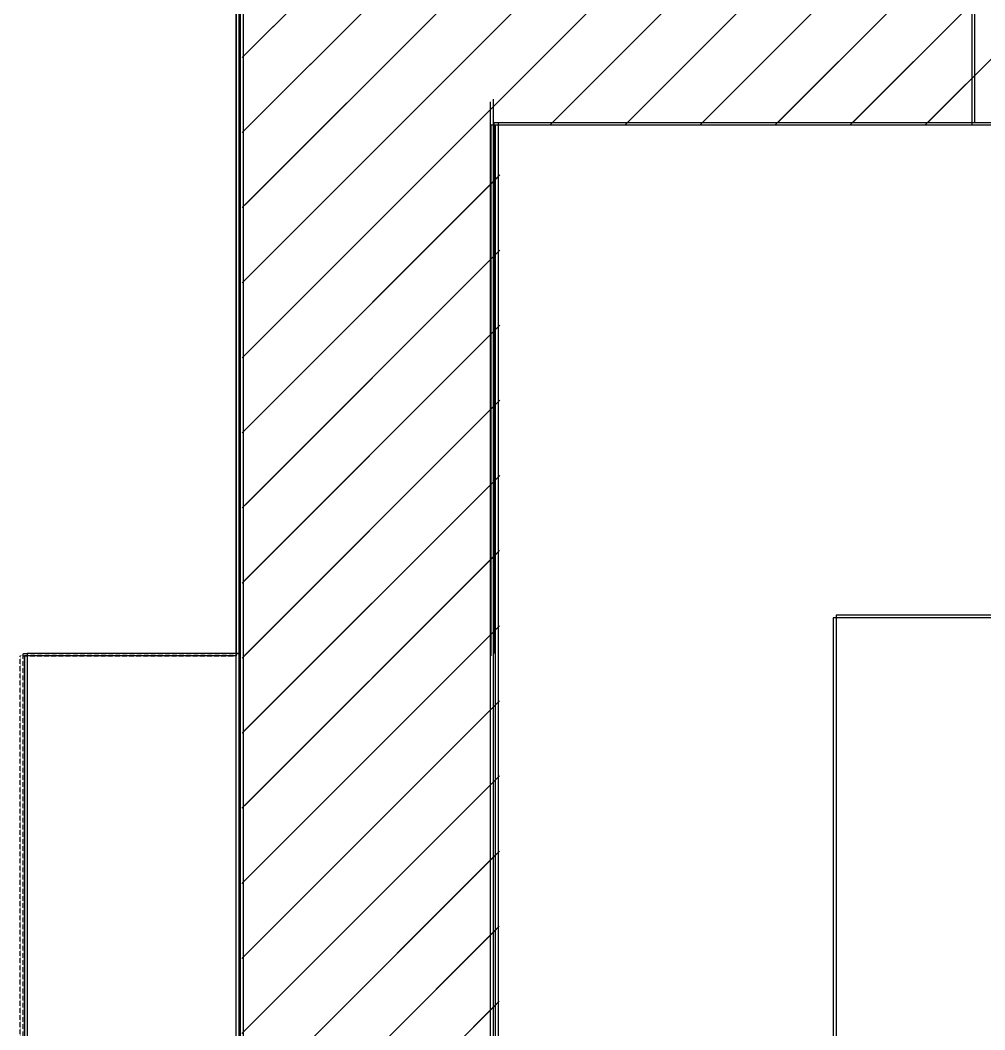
# Model space of a CAD drawing. Header units: inches. Extents: x 4821 to 127877, y 58012 to 433683.
# Drawn here: x 34332 to 35469, y 154592 to 155781 of the extents above; entities that cross this region are included whole.
import ezdxf

# ---------------------------------------------------------------- set-up
doc = ezdxf.new("R2010")
doc.units = ezdxf.units.IN
doc.header["$MEASUREMENT"] = 0
doc.linetypes.add('$0$104-TYPICAL FLOOR$0$HIDDEN', pattern=[0.375, 0.25, -0.125])
for name, color, linetype in [('A-101 Plans Building B$0$A-LIN-10', 8, 'Continuous'), ('A-DETL', 1, 'Continuous'), ('A-WAL-CMU', 7, 'Continuous'), ('COL FISRT$0$COL GROUND$0$Cloums$0$A-COL-HAT', 8, 'Continuous'), ('COL FISRT$0$COL GROUND$0$Cloums$0$A-COL-RFC', 210, 'Continuous')]:
    doc.layers.add(name, color=color, linetype=linetype)

# ---------------------------------------------------------------- blocks, each defined once
blk = doc.blocks.new('COL FISRT')
at = {"layer": 'COL FISRT$0$COL GROUND$0$Cloums$0$A-COL-HAT'}
h = blk.add_hatch(dxfattribs=at)
h.set_pattern_fill('ANSI31', color=256, scale=500)
h.set_pattern_definition([(45, (1133291.507, -1550303.88), (-44.19417, 44.19417), [])])
h.paths.add_polyline_path([(1146277.9, -1522172), (1146277.9, -1520122), (1142477.9, -1520122), (1142477.9, -1522172), (1142177.9, -1522172), (1142177.9, -1522165.9), (1142180, -1517122), (1149727.9, -1517122), (1149727.9, -1520072), (1149427.9, -1520072), (1149427.9, -1517422), (1142480.1, -1517422), (1142477.9, -1519822), (1146577.9, -1519822), (1146577.9, -1522172)])
at = {"layer": 'COL FISRT$0$COL GROUND$0$Cloums$0$A-COL-RFC', "linetype": 'Continuous', "elevation": 0}
blk.add_lwpolyline([(1142177.9, -1522172), (1142177.9, -1517122.1), (1142471.9, -1517122), (1149727.9, -1517122), (1149727.9, -1520072), (1149427.9, -1520072), (1149427.9, -1517422), (1142477.9, -1517422), (1142477.9, -1519822), (1146577.9, -1519822), (1146577.9, -1522172), (1146277.9, -1522172), (1146277.9, -1520122), (1142477.9, -1520122), (1142477.9, -1522172), (1142177.9, -1522172)], dxfattribs=at)
blk = doc.blocks.new('stair 1st')
at = {"layer": 'A-DETL'}
blk.add_lwpolyline([(1144858.5, -1518002), (1142875.9, -1518002), (1142875.9, -1519202), (1148038.7, -1519202)], dxfattribs=at)
blk = doc.blocks.new('FIRST SLAB EDGE')
at = {"layer": 'A-101 Plans Building B$0$A-LIN-10', "linetype": '$0$104-TYPICAL FLOOR$0$HIDDEN'}
for p, q in [((1142512.7, -1723163.5, 0), (1142512.7, -1722363.5, 0)), ((1142512.7, -1722363.5, 0), (1142767.7, -1722363.5, 0))]:
    blk.add_line(p, q, dxfattribs=at)
at = {"layer": 'A-WAL-CMU'}
for p, q in [((1143633.6, -1721188.6), (1143633.6, -1721738.6)), ((1142767.7, -1722363.5), (1142767.7, -1721438.6)), ((1143633.6, -1721738.6), (1143067.7, -1721738.6)), ((1143067.7, -1722363.5), (1143067.7, -1721738.6))]:
    blk.add_line(p, q, dxfattribs=at)
blk.add_lwpolyline([(1142767.7, -1722363.5), (1142517.7, -1722363.5), (1142517.7, -1723163.5), (1142767.7, -1723163.5)], dxfattribs=at)

msp = doc.modelspace()

# ---------------------------------------------------------------- linework, layer by layer
at = {"layer": 'A-WAL-CMU'}
for p, q in [((41845, 155657.6), (34889, 155657.6)), ((41845, 155657.6), (34889, 155657.6)), ((41848.4, 155660.6), (34892.4, 155660.6)), ((41848.4, 155660.6), (34892.4, 155660.6))]:
    msp.add_line(p, q, dxfattribs=at)
at = {"layer": 'A-WAL-CMU', "elevation": 0}
for points in [[(39412.7, 155955.3), (34586.5, 155955.3), (34587, 147159.9)], [(39416.1, 155958.3), (34589.9, 155958.3), (34590.4, 147162.9)]]:
    msp.add_lwpolyline(points, dxfattribs=at)
at = {"layer": 'A-WAL-CMU'}
for points in [[(40595.9, 153260.6), (34889.9, 153260.6), (34889.9, 155688.3)], [(40592.5, 153257.6), (34886.5, 153257.6), (34886.5, 155685.3)]]:
    msp.add_lwpolyline(points, dxfattribs=at)

# ---------------------------------------------------------------- block references
for p in [(-1107585.9, 1673079.6, 0), (-1107582.5, 1673082.6, 0)]:
    msp.add_blockref('stair 1st', p)
for name, p in [('FIRST SLAB EDGE', (-1108180.4, 1877396.1)), ('FIRST SLAB EDGE', (-1108177, 1877399)), ('COL FISRT', (-1107585.9, 1673079.6, 0)), ('COL FISRT', (-1107582.5, 1673082.6, 0))]:
    msp.add_blockref(name, p, dxfattribs=at)

doc.saveas('drawing.dxf')
